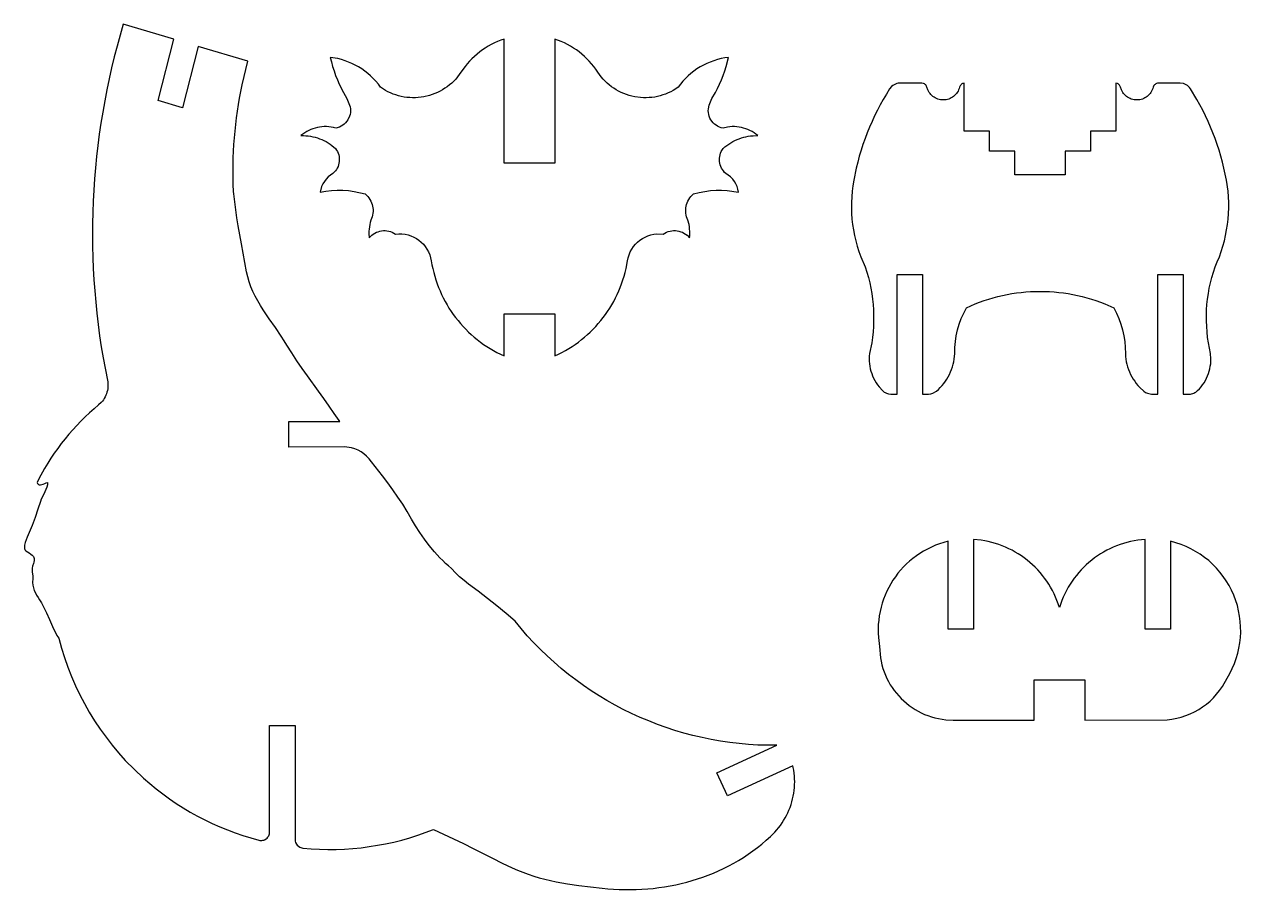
# Model space of a CAD drawing. Extents: x -20.3 to 46.2, y -10.8 to 25.4.
# Drawn here: x 22.11 to 46.23, y -10.82 to 6.34 of the extents above; entities that cross this region are included whole.
import ezdxf

# ---------------------------------------------------------------- set-up
doc = ezdxf.new("R2010")
doc.units = 0

msp = doc.modelspace()

# ---------------------------------------------------------------- linework, layer by layer
for points in [[(27.478, -9.827), (27.481, -9.859), (27.49, -9.889), (27.504, -9.917), (27.522, -9.942), (27.545, -9.962), (27.571, -9.979), (27.632, -9.997), (27.797, -10.01), (27.963, -10.019), (28.128, -10.023), (28.293, -10.022), (28.458, -10.016), (28.622, -10.005), (28.787, -9.989), (28.95, -9.968), (29.113, -9.942), (29.275, -9.912), (29.436, -9.877), (29.596, -9.837), (29.755, -9.792), (29.913, -9.743), (30.224, -9.629), (30.425, -9.719), (30.622, -9.812), (30.816, -9.907), (31.009, -10.004), (31.393, -10.198), (31.587, -10.294), (31.784, -10.388), (31.89, -10.434), (31.997, -10.477), (32.104, -10.516), (32.213, -10.552), (32.323, -10.584), (32.433, -10.613), (32.544, -10.639), (32.656, -10.663), (32.768, -10.684), (32.881, -10.704), (33.109, -10.738), (33.338, -10.767), (33.568, -10.793), (33.681, -10.804), (33.794, -10.812), (33.907, -10.818), (34.02, -10.821), (34.133, -10.821), (34.246, -10.819), (34.359, -10.813), (34.472, -10.805), (34.584, -10.795), (34.695, -10.781), (34.807, -10.765), (34.917, -10.746), (35.028, -10.724), (35.137, -10.699), (35.246, -10.671), (35.353, -10.641), (35.46, -10.608), (35.566, -10.572), (35.671, -10.533), (35.775, -10.491), (35.878, -10.447), (35.979, -10.399), (36.079, -10.349), (36.178, -10.296), (36.275, -10.24), (36.371, -10.181), (36.465, -10.119), (36.558, -10.054), (36.649, -9.986), (36.738, -9.916), (36.825, -9.842), (36.91, -9.765), (36.952, -9.724), (36.993, -9.682), (37.032, -9.638), (37.069, -9.593), (37.104, -9.546), (37.137, -9.498), (37.168, -9.449), (37.198, -9.399), (37.225, -9.348), (37.251, -9.295), (37.274, -9.242), (37.295, -9.189), (37.315, -9.134), (37.332, -9.079), (37.346, -9.023), (37.359, -8.967), (37.369, -8.911), (37.378, -8.854), (37.383, -8.797), (37.387, -8.739), (37.388, -8.682), (37.387, -8.625), (37.383, -8.568), (37.377, -8.511), (37.368, -8.454), (37.357, -8.398), (37.35, -8.369), (36.056, -8.961), (35.846, -8.503), (37.035, -7.959), (36.846, -7.958), (36.658, -7.953), (36.471, -7.941), (36.285, -7.925), (36.099, -7.903), (35.915, -7.876), (35.732, -7.844), (35.55, -7.806), (35.369, -7.764), (35.19, -7.716), (35.013, -7.664), (34.837, -7.607), (34.664, -7.544), (34.492, -7.477), (34.322, -7.406), (34.154, -7.329), (33.989, -7.248), (33.826, -7.162), (33.665, -7.071), (33.507, -6.976), (33.351, -6.877), (33.198, -6.773), (33.048, -6.664), (32.901, -6.552), (32.757, -6.435), (32.616, -6.313), (32.478, -6.188), (32.344, -6.058), (32.213, -5.924), (32.085, -5.787), (31.841, -5.499), (31.665, -5.344), (31.483, -5.194), (31.298, -5.048), (31.11, -4.904), (30.919, -4.762), (30.829, -4.692), (30.743, -4.617), (30.661, -4.537), (30.582, -4.453), (30.522, -4.403), (30.464, -4.351), (30.406, -4.297), (30.35, -4.241), (30.295, -4.183), (30.242, -4.123), (30.139, -4), (30.043, -3.873), (29.952, -3.741), (29.868, -3.608), (29.79, -3.472), (29.704, -3.324), (29.614, -3.179), (29.519, -3.036), (29.42, -2.894), (29.317, -2.754), (29.212, -2.616), (28.996, -2.341), (28.945, -2.277), (28.897, -2.225), (28.845, -2.18), (28.788, -2.14), (28.728, -2.107), (28.664, -2.081), (28.598, -2.061), (28.46, -2.044), (27.353, -2.046), (27.352, -1.542), (28.368, -1.54), (28.352, -1.518), (28.251, -1.378), (28.155, -1.236), (28.052, -1.085), (27.945, -0.935), (27.728, -0.635), (27.62, -0.485), (27.514, -0.333), (27.412, -0.18), (27.316, -0.024), (27.262, 0.063), (27.206, 0.15), (27.088, 0.323), (26.967, 0.497), (26.849, 0.673), (26.793, 0.762), (26.739, 0.852), (26.689, 0.944), (26.644, 1.037), (26.603, 1.132), (26.568, 1.228), (26.539, 1.327), (26.517, 1.428), (26.414, 1.987), (26.352, 2.339), (26.326, 2.498), (26.303, 2.656), (26.281, 2.815), (26.263, 2.975), (26.258, 3.024), (26.253, 3.157), (26.25, 3.29), (26.249, 3.422), (26.25, 3.555), (26.254, 3.688), (26.259, 3.82), (26.267, 3.953), (26.276, 4.085), (26.288, 4.217), (26.302, 4.349), (26.317, 4.481), (26.335, 4.613), (26.355, 4.744), (26.377, 4.875), (26.427, 5.136), (26.54, 5.608), (25.556, 5.898), (25.244, 4.681), (24.761, 4.824), (25.073, 6.041), (24.072, 6.336), (24.009, 6.121), (23.949, 5.905), (23.893, 5.689), (23.84, 5.472), (23.791, 5.254), (23.745, 5.036), (23.703, 4.817), (23.664, 4.597), (23.628, 4.377), (23.596, 4.157), (23.567, 3.936), (23.541, 3.715), (23.52, 3.494), (23.501, 3.272), (23.486, 3.05), (23.474, 2.828), (23.466, 2.606), (23.461, 2.384), (23.46, 2.161), (23.462, 1.939), (23.467, 1.716), (23.476, 1.494), (23.489, 1.272), (23.505, 1.049), (23.524, 0.827), (23.547, 0.606), (23.573, 0.384), (23.603, 0.163), (23.636, -0.058), (23.672, -0.279), (23.756, -0.719), (23.762, -0.753), (23.765, -0.787), (23.766, -0.822), (23.765, -0.856), (23.762, -0.89), (23.756, -0.923), (23.748, -0.956), (23.738, -0.988), (23.725, -1.019), (23.711, -1.05), (23.695, -1.08), (23.676, -1.108), (23.656, -1.135), (23.633, -1.161), (23.583, -1.209), (23.492, -1.286), (23.403, -1.365), (23.317, -1.447), (23.232, -1.53), (23.15, -1.616), (23.069, -1.703), (22.991, -1.792), (22.916, -1.884), (22.842, -1.977), (22.771, -2.072), (22.702, -2.169), (22.636, -2.267), (22.572, -2.368), (22.511, -2.47), (22.396, -2.678), (22.361, -2.747), (22.371, -2.765), (22.382, -2.778), (22.393, -2.787), (22.405, -2.793), (22.417, -2.796), (22.43, -2.797), (22.457, -2.791), (22.485, -2.78), (22.513, -2.766), (22.541, -2.754), (22.569, -2.746), (22.569, -2.769), (22.566, -2.792), (22.555, -2.84), (22.537, -2.888), (22.515, -2.936), (22.466, -3.032), (22.445, -3.08), (22.428, -3.126), (22.378, -3.28), (22.321, -3.441), (22.262, -3.599), (22.204, -3.742), (22.165, -3.832), (22.144, -3.884), (22.126, -3.937), (22.113, -3.989), (22.11, -4.013), (22.109, -4.035), (22.111, -4.056), (22.116, -4.075), (22.124, -4.091), (22.137, -4.104), (22.169, -4.126), (22.204, -4.146), (22.237, -4.166), (22.267, -4.189), (22.28, -4.202), (22.29, -4.217), (22.298, -4.234), (22.303, -4.253), (22.305, -4.274), (22.303, -4.298), (22.298, -4.326), (22.288, -4.356), (22.272, -4.406), (22.265, -4.45), (22.263, -4.489), (22.266, -4.525), (22.275, -4.596), (22.277, -4.634), (22.275, -4.676), (22.272, -4.705), (22.272, -4.733), (22.278, -4.787), (22.289, -4.838), (22.306, -4.888), (22.328, -4.936), (22.353, -4.983), (22.381, -5.029), (22.41, -5.074), (22.449, -5.136), (22.484, -5.199), (22.517, -5.265), (22.548, -5.331), (22.607, -5.465), (22.665, -5.601), (22.694, -5.662), (22.724, -5.722), (22.756, -5.78), (22.791, -5.836), (22.844, -6.03), (22.903, -6.221), (22.969, -6.409), (23.042, -6.594), (23.122, -6.777), (23.207, -6.956), (23.299, -7.132), (23.398, -7.305), (23.502, -7.474), (23.612, -7.639), (23.729, -7.8), (23.851, -7.957), (23.979, -8.11), (24.112, -8.258), (24.471, -8.61), (24.596, -8.718), (24.723, -8.822), (24.853, -8.922), (24.986, -9.018), (25.121, -9.11), (25.259, -9.198), (25.4, -9.282), (25.543, -9.361), (25.688, -9.437), (25.835, -9.508), (25.985, -9.574), (26.136, -9.637), (26.289, -9.694), (26.445, -9.748), (26.76, -9.841), (26.779, -9.845), (26.799, -9.846), (26.818, -9.846), (26.837, -9.843), (26.856, -9.838), (26.874, -9.831), (26.907, -9.811), (26.922, -9.798), (26.936, -9.783), (26.947, -9.768), (26.956, -9.751), (26.964, -9.733), (26.969, -9.714), (26.974, -9.676), (26.974, -7.568), (27.478, -7.568), (27.478, -9.827)], [(31.623, -0.239), (31.623, 0.598), (32.628, 0.598), (32.628, -0.239), (32.7, -0.206), (32.77, -0.17), (32.839, -0.133), (32.906, -0.093), (32.972, -0.052), (33.036, -0.009), (33.099, 0.037), (33.16, 0.084), (33.22, 0.133), (33.278, 0.183), (33.334, 0.235), (33.388, 0.289), (33.441, 0.345), (33.492, 0.402), (33.542, 0.461), (33.589, 0.521), (33.635, 0.582), (33.678, 0.645), (33.72, 0.709), (33.76, 0.775), (33.798, 0.842), (33.833, 0.91), (33.867, 0.979), (33.899, 1.049), (33.928, 1.121), (33.955, 1.193), (33.98, 1.267), (34.003, 1.341), (34.024, 1.416), (34.042, 1.492), (34.071, 1.647), (34.084, 1.709), (34.103, 1.769), (34.127, 1.826), (34.156, 1.879), (34.19, 1.929), (34.229, 1.976), (34.271, 2.018), (34.317, 2.056), (34.367, 2.09), (34.42, 2.119), (34.475, 2.143), (34.533, 2.161), (34.592, 2.175), (34.654, 2.182), (34.78, 2.178), (34.812, 2.198), (34.845, 2.214), (34.88, 2.227), (34.915, 2.237), (34.95, 2.243), (34.986, 2.246), (35.022, 2.246), (35.057, 2.242), (35.092, 2.235), (35.127, 2.225), (35.16, 2.212), (35.192, 2.196), (35.223, 2.177), (35.252, 2.154), (35.304, 2.101), (35.308, 2.145), (35.308, 2.189), (35.307, 2.233), (35.304, 2.277), (35.299, 2.321), (35.292, 2.365), (35.271, 2.451), (35.256, 2.485), (35.244, 2.52), (35.235, 2.555), (35.229, 2.59), (35.226, 2.626), (35.227, 2.662), (35.23, 2.697), (35.236, 2.732), (35.245, 2.766), (35.257, 2.8), (35.271, 2.832), (35.288, 2.864), (35.308, 2.894), (35.331, 2.922), (35.384, 2.973), (35.493, 3.002), (35.603, 3.024), (35.715, 3.039), (35.827, 3.047), (35.939, 3.048), (36.051, 3.042), (36.274, 3.009), (36.263, 3.066), (36.246, 3.122), (36.222, 3.174), (36.193, 3.223), (36.158, 3.269), (36.117, 3.31), (36.022, 3.377), (35.996, 3.401), (35.973, 3.428), (35.953, 3.456), (35.936, 3.485), (35.922, 3.516), (35.911, 3.548), (35.902, 3.581), (35.897, 3.614), (35.895, 3.648), (35.896, 3.681), (35.9, 3.715), (35.908, 3.748), (35.918, 3.781), (35.932, 3.813), (35.968, 3.873), (36.004, 3.904), (36.041, 3.934), (36.079, 3.961), (36.119, 3.987), (36.159, 4.01), (36.201, 4.032), (36.244, 4.051), (36.287, 4.069), (36.331, 4.084), (36.376, 4.097), (36.421, 4.108), (36.467, 4.117), (36.514, 4.124), (36.561, 4.128), (36.656, 4.131), (36.619, 4.16), (36.581, 4.186), (36.542, 4.21), (36.501, 4.231), (36.46, 4.25), (36.417, 4.266), (36.374, 4.28), (36.33, 4.291), (36.285, 4.299), (36.24, 4.305), (36.195, 4.307), (36.149, 4.307), (36.103, 4.304), (36.057, 4.298), (35.967, 4.278), (35.93, 4.287), (35.894, 4.3), (35.86, 4.316), (35.828, 4.335), (35.798, 4.358), (35.771, 4.384), (35.725, 4.444), (35.707, 4.478), (35.693, 4.513), (35.683, 4.549), (35.676, 4.586), (35.674, 4.623), (35.675, 4.661), (35.69, 4.735), (35.715, 4.8), (35.743, 4.864), (35.814, 4.983), (35.857, 5.066), (35.898, 5.151), (35.935, 5.236), (35.969, 5.323), (36, 5.411), (36.029, 5.5), (36.076, 5.681), (36.001, 5.67), (35.927, 5.656), (35.854, 5.637), (35.783, 5.615), (35.713, 5.589), (35.645, 5.56), (35.578, 5.527), (35.513, 5.491), (35.45, 5.452), (35.39, 5.409), (35.331, 5.363), (35.275, 5.314), (35.221, 5.262), (35.17, 5.207), (35.076, 5.089), (35.029, 5.057), (34.98, 5.027), (34.93, 5), (34.879, 4.976), (34.827, 4.954), (34.774, 4.936), (34.72, 4.919), (34.666, 4.906), (34.611, 4.895), (34.555, 4.887), (34.499, 4.882), (34.442, 4.879), (34.386, 4.88), (34.329, 4.883), (34.216, 4.898), (34.16, 4.91), (34.105, 4.925), (34.051, 4.942), (33.998, 4.963), (33.947, 4.985), (33.896, 5.01), (33.847, 5.038), (33.8, 5.068), (33.754, 5.1), (33.709, 5.135), (33.667, 5.172), (33.626, 5.211), (33.587, 5.252), (33.55, 5.295), (33.483, 5.388), (33.444, 5.445), (33.403, 5.5), (33.359, 5.553), (33.314, 5.604), (33.266, 5.653), (33.217, 5.7), (33.165, 5.745), (33.112, 5.788), (33.057, 5.828), (33, 5.866), (32.942, 5.902), (32.882, 5.935), (32.82, 5.966), (32.758, 5.994), (32.628, 6.042), (32.628, 3.583), (31.623, 3.583), (31.623, 6.042), (31.558, 6.019), (31.494, 5.994), (31.431, 5.966), (31.37, 5.935), (31.31, 5.902), (31.252, 5.866), (31.195, 5.828), (31.14, 5.788), (31.087, 5.745), (31.035, 5.7), (30.985, 5.653), (30.938, 5.604), (30.892, 5.553), (30.849, 5.5), (30.768, 5.388), (30.736, 5.34), (30.701, 5.295), (30.664, 5.252), (30.626, 5.211), (30.585, 5.172), (30.542, 5.135), (30.498, 5.1), (30.452, 5.068), (30.404, 5.038), (30.355, 5.01), (30.305, 4.985), (30.253, 4.963), (30.2, 4.942), (30.146, 4.925), (30.035, 4.898), (29.979, 4.889), (29.922, 4.883), (29.866, 4.88), (29.809, 4.879), (29.753, 4.882), (29.697, 4.887), (29.641, 4.895), (29.586, 4.906), (29.531, 4.919), (29.477, 4.936), (29.424, 4.954), (29.372, 4.976), (29.321, 5), (29.271, 5.027), (29.175, 5.089), (29.13, 5.149), (29.081, 5.207), (29.03, 5.262), (28.977, 5.314), (28.92, 5.363), (28.862, 5.409), (28.801, 5.452), (28.738, 5.491), (28.673, 5.527), (28.607, 5.56), (28.538, 5.589), (28.469, 5.615), (28.397, 5.637), (28.324, 5.656), (28.176, 5.681), (28.198, 5.59), (28.223, 5.5), (28.251, 5.411), (28.282, 5.323), (28.317, 5.236), (28.354, 5.151), (28.437, 4.983), (28.475, 4.925), (28.508, 4.864), (28.561, 4.735), (28.571, 4.698), (28.576, 4.661), (28.578, 4.623), (28.575, 4.586), (28.569, 4.549), (28.558, 4.513), (28.526, 4.444), (28.505, 4.413), (28.48, 4.384), (28.453, 4.358), (28.423, 4.335), (28.391, 4.316), (28.358, 4.3), (28.285, 4.278), (28.24, 4.29), (28.194, 4.298), (28.148, 4.304), (28.103, 4.307), (28.057, 4.307), (28.012, 4.305), (27.966, 4.299), (27.922, 4.291), (27.878, 4.28), (27.834, 4.266), (27.792, 4.25), (27.75, 4.231), (27.71, 4.21), (27.67, 4.186), (27.596, 4.131), (27.643, 4.131), (27.691, 4.128), (27.738, 4.124), (27.784, 4.117), (27.83, 4.108), (27.876, 4.097), (27.921, 4.084), (27.965, 4.069), (28.008, 4.051), (28.051, 4.032), (28.092, 4.01), (28.133, 3.987), (28.172, 3.961), (28.21, 3.934), (28.283, 3.873), (28.303, 3.843), (28.32, 3.813), (28.334, 3.781), (28.344, 3.748), (28.351, 3.715), (28.355, 3.681), (28.356, 3.648), (28.354, 3.614), (28.349, 3.581), (28.341, 3.548), (28.33, 3.516), (28.316, 3.485), (28.299, 3.456), (28.279, 3.428), (28.23, 3.377), (28.18, 3.346), (28.135, 3.31), (28.094, 3.269), (28.059, 3.223), (28.029, 3.174), (28.006, 3.122), (27.977, 3.009), (28.088, 3.029), (28.2, 3.042), (28.313, 3.048), (28.425, 3.047), (28.537, 3.039), (28.648, 3.024), (28.868, 2.973), (28.896, 2.949), (28.921, 2.922), (28.943, 2.894), (28.963, 2.864), (28.981, 2.832), (28.995, 2.8), (29.007, 2.766), (29.016, 2.732), (29.022, 2.697), (29.025, 2.662), (29.025, 2.626), (29.022, 2.59), (29.017, 2.555), (29.008, 2.52), (28.981, 2.451), (28.969, 2.408), (28.96, 2.365), (28.953, 2.321), (28.947, 2.277), (28.944, 2.233), (28.943, 2.189), (28.947, 2.101), (28.972, 2.129), (28.999, 2.154), (29.029, 2.177), (29.059, 2.196), (29.092, 2.212), (29.125, 2.225), (29.159, 2.235), (29.194, 2.242), (29.23, 2.246), (29.265, 2.246), (29.301, 2.243), (29.337, 2.237), (29.372, 2.227), (29.406, 2.214), (29.472, 2.178), (29.535, 2.183), (29.598, 2.182), (29.659, 2.175), (29.719, 2.161), (29.777, 2.143), (29.832, 2.119), (29.885, 2.09), (29.934, 2.056), (29.98, 2.018), (30.023, 1.976), (30.061, 1.929), (30.095, 1.879), (30.125, 1.826), (30.149, 1.769), (30.181, 1.647), (30.194, 1.569), (30.21, 1.492), (30.228, 1.416), (30.249, 1.341), (30.271, 1.267), (30.296, 1.193), (30.324, 1.121), (30.353, 1.049), (30.384, 0.979), (30.418, 0.91), (30.454, 0.842), (30.492, 0.775), (30.531, 0.709), (30.573, 0.645), (30.617, 0.582), (30.662, 0.521), (30.71, 0.461), (30.759, 0.402), (30.81, 0.345), (30.863, 0.289), (30.918, 0.235), (30.974, 0.183), (31.032, 0.133), (31.092, 0.084), (31.153, 0.037), (31.216, -0.009), (31.28, -0.052), (31.346, -0.093), (31.413, -0.133), (31.482, -0.17), (31.623, -0.239)], [(39.418, -0.995), (39.418, 1.379), (39.922, 1.379), (39.922, -0.995), (40.043, -0.995), (40.085, -0.991), (40.125, -0.98), (40.198, -0.938), (40.238, -0.902), (40.276, -0.865), (40.313, -0.825), (40.346, -0.784), (40.378, -0.741), (40.407, -0.697), (40.434, -0.651), (40.459, -0.604), (40.481, -0.556), (40.5, -0.506), (40.518, -0.456), (40.532, -0.405), (40.544, -0.353), (40.553, -0.3), (40.563, -0.193), (40.565, -0.074), (40.575, 0.045), (40.592, 0.162), (40.617, 0.278), (40.65, 0.392), (40.69, 0.503), (40.792, 0.718), (40.879, 0.757), (40.967, 0.794), (41.056, 0.828), (41.146, 0.86), (41.236, 0.889), (41.326, 0.915), (41.418, 0.939), (41.51, 0.961), (41.602, 0.98), (41.694, 0.996), (41.787, 1.01), (41.88, 1.021), (41.974, 1.03), (42.067, 1.037), (42.161, 1.04), (42.254, 1.042), (42.348, 1.04), (42.442, 1.037), (42.535, 1.03), (42.628, 1.021), (42.721, 1.01), (42.814, 0.996), (42.907, 0.98), (42.999, 0.961), (43.091, 0.939), (43.182, 0.915), (43.273, 0.889), (43.363, 0.86), (43.453, 0.828), (43.542, 0.794), (43.717, 0.718), (43.772, 0.612), (43.819, 0.503), (43.859, 0.392), (43.891, 0.278), (43.916, 0.162), (43.934, 0.045), (43.946, -0.193), (43.949, -0.247), (43.956, -0.3), (43.965, -0.353), (43.977, -0.405), (43.991, -0.456), (44.008, -0.506), (44.028, -0.556), (44.05, -0.604), (44.074, -0.651), (44.101, -0.697), (44.131, -0.741), (44.162, -0.784), (44.196, -0.825), (44.232, -0.865), (44.311, -0.938), (44.345, -0.963), (44.383, -0.98), (44.465, -0.995), (44.587, -0.995), (44.587, 1.379), (45.091, 1.379), (45.091, -0.995), (45.212, -0.995), (45.235, -0.994), (45.259, -0.99), (45.281, -0.985), (45.303, -0.977), (45.324, -0.967), (45.344, -0.955), (45.38, -0.926), (45.415, -0.889), (45.448, -0.851), (45.479, -0.811), (45.507, -0.769), (45.533, -0.726), (45.556, -0.682), (45.576, -0.636), (45.594, -0.589), (45.609, -0.542), (45.622, -0.493), (45.631, -0.444), (45.638, -0.395), (45.642, -0.345), (45.643, -0.294), (45.637, -0.193), (45.613, -0.086), (45.594, 0.022), (45.578, 0.13), (45.567, 0.238), (45.559, 0.347), (45.555, 0.456), (45.554, 0.564), (45.558, 0.673), (45.565, 0.781), (45.577, 0.889), (45.592, 0.997), (45.61, 1.104), (45.633, 1.211), (45.66, 1.317), (45.724, 1.526), (45.769, 1.627), (45.811, 1.729), (45.848, 1.833), (45.881, 1.938), (45.91, 2.044), (45.935, 2.151), (45.955, 2.259), (45.972, 2.367), (45.984, 2.476), (45.992, 2.585), (45.996, 2.695), (45.995, 2.805), (45.991, 2.915), (45.982, 3.025), (45.951, 3.244), (45.927, 3.365), (45.901, 3.484), (45.871, 3.604), (45.839, 3.722), (45.804, 3.839), (45.767, 3.956), (45.726, 4.071), (45.683, 4.186), (45.636, 4.299), (45.588, 4.411), (45.536, 4.522), (45.482, 4.632), (45.425, 4.741), (45.365, 4.848), (45.238, 5.058), (45.22, 5.083), (45.199, 5.105), (45.176, 5.123), (45.151, 5.139), (45.124, 5.152), (45.096, 5.161), (45.036, 5.169), (44.601, 5.169), (44.583, 5.167), (44.566, 5.163), (44.55, 5.156), (44.535, 5.146), (44.523, 5.135), (44.512, 5.121), (44.498, 5.088), (44.49, 5.061), (44.479, 5.035), (44.467, 5.01), (44.453, 4.986), (44.437, 4.964), (44.419, 4.943), (44.4, 4.924), (44.379, 4.906), (44.357, 4.89), (44.334, 4.876), (44.31, 4.864), (44.284, 4.854), (44.258, 4.846), (44.231, 4.84), (44.174, 4.836), (44.146, 4.837), (44.118, 4.84), (44.091, 4.846), (44.064, 4.854), (44.039, 4.864), (44.014, 4.876), (43.991, 4.89), (43.969, 4.906), (43.948, 4.924), (43.929, 4.943), (43.911, 4.964), (43.896, 4.986), (43.881, 5.01), (43.869, 5.035), (43.851, 5.088), (43.846, 5.104), (43.838, 5.119), (43.828, 5.132), (43.817, 5.143), (43.804, 5.153), (43.789, 5.16), (43.757, 5.168), (43.757, 4.216), (43.256, 4.216), (43.256, 3.818), (42.754, 3.818), (42.754, 3.349), (41.754, 3.349), (41.754, 3.818), (41.253, 3.818), (41.253, 4.216), (40.752, 4.216), (40.752, 5.168), (40.735, 5.166), (40.719, 5.16), (40.705, 5.153), (40.692, 5.143), (40.68, 5.132), (40.671, 5.119), (40.658, 5.088), (40.65, 5.061), (40.639, 5.035), (40.627, 5.01), (40.613, 4.986), (40.597, 4.964), (40.579, 4.943), (40.56, 4.924), (40.54, 4.906), (40.517, 4.89), (40.494, 4.876), (40.47, 4.864), (40.444, 4.854), (40.418, 4.846), (40.391, 4.84), (40.334, 4.836), (40.306, 4.837), (40.278, 4.84), (40.251, 4.846), (40.225, 4.854), (40.199, 4.864), (40.175, 4.876), (40.151, 4.89), (40.129, 4.906), (40.109, 4.924), (40.089, 4.943), (40.072, 4.964), (40.056, 4.986), (40.041, 5.01), (40.029, 5.035), (40.011, 5.088), (40.005, 5.105), (39.997, 5.121), (39.986, 5.135), (39.973, 5.146), (39.959, 5.156), (39.943, 5.163), (39.908, 5.169), (39.473, 5.169), (39.443, 5.167), (39.413, 5.161), (39.385, 5.152), (39.358, 5.139), (39.332, 5.123), (39.309, 5.105), (39.271, 5.058), (39.206, 4.954), (39.144, 4.848), (39.084, 4.741), (39.027, 4.632), (38.973, 4.522), (38.921, 4.411), (38.872, 4.299), (38.826, 4.186), (38.783, 4.071), (38.742, 3.956), (38.704, 3.839), (38.669, 3.722), (38.637, 3.604), (38.608, 3.484), (38.558, 3.244), (38.54, 3.135), (38.527, 3.025), (38.518, 2.915), (38.513, 2.805), (38.513, 2.695), (38.516, 2.585), (38.524, 2.476), (38.537, 2.367), (38.553, 2.259), (38.574, 2.151), (38.599, 2.044), (38.628, 1.938), (38.661, 1.833), (38.698, 1.729), (38.785, 1.526), (38.819, 1.422), (38.849, 1.317), (38.876, 1.211), (38.898, 1.104), (38.917, 0.997), (38.932, 0.889), (38.943, 0.781), (38.951, 0.673), (38.954, 0.564), (38.954, 0.456), (38.95, 0.347), (38.942, 0.238), (38.93, 0.13), (38.915, 0.022), (38.872, -0.193), (38.867, -0.244), (38.865, -0.294), (38.867, -0.345), (38.871, -0.395), (38.877, -0.444), (38.887, -0.493), (38.899, -0.542), (38.915, -0.589), (38.932, -0.636), (38.953, -0.682), (38.976, -0.726), (39.001, -0.769), (39.03, -0.811), (39.06, -0.851), (39.128, -0.926), (39.146, -0.942), (39.165, -0.955), (39.185, -0.967), (39.206, -0.977), (39.228, -0.985), (39.25, -0.99), (39.297, -0.995), (39.418, -0.995)], [(40.937, -3.877), (40.937, -5.658), (40.433, -5.658), (40.433, -3.913), (40.346, -3.936), (40.262, -3.963), (40.179, -3.994), (40.099, -4.028), (40.021, -4.067), (39.945, -4.108), (39.872, -4.153), (39.802, -4.201), (39.734, -4.252), (39.668, -4.306), (39.606, -4.363), (39.546, -4.422), (39.489, -4.485), (39.436, -4.549), (39.385, -4.616), (39.337, -4.686), (39.293, -4.757), (39.252, -4.831), (39.215, -4.906), (39.181, -4.983), (39.15, -5.061), (39.123, -5.142), (39.1, -5.223), (39.081, -5.306), (39.065, -5.39), (39.054, -5.475), (39.046, -5.561), (39.043, -5.648), (39.044, -5.735), (39.049, -5.823), (39.072, -6), (39.074, -6.075), (39.08, -6.149), (39.089, -6.222), (39.102, -6.294), (39.118, -6.365), (39.138, -6.434), (39.161, -6.502), (39.187, -6.568), (39.216, -6.633), (39.248, -6.695), (39.284, -6.757), (39.322, -6.816), (39.362, -6.873), (39.406, -6.928), (39.451, -6.981), (39.5, -7.032), (39.55, -7.08), (39.603, -7.126), (39.659, -7.169), (39.716, -7.21), (39.775, -7.248), (39.836, -7.283), (39.899, -7.315), (39.964, -7.345), (40.03, -7.371), (40.098, -7.394), (40.167, -7.413), (40.238, -7.43), (40.31, -7.443), (40.383, -7.452), (40.532, -7.459), (42.136, -7.459), (42.136, -6.664), (43.141, -6.664), (43.141, -7.459), (44.774, -7.454), (44.87, -7.442), (44.964, -7.424), (45.056, -7.401), (45.146, -7.371), (45.234, -7.336), (45.318, -7.295), (45.4, -7.249), (45.479, -7.198), (45.554, -7.143), (45.625, -7.082), (45.693, -7.017), (45.756, -6.947), (45.815, -6.873), (45.87, -6.795), (45.964, -6.627), (46.018, -6.533), (46.066, -6.437), (46.108, -6.338), (46.144, -6.238), (46.174, -6.135), (46.198, -6.032), (46.216, -5.927), (46.228, -5.822), (46.233, -5.716), (46.232, -5.61), (46.225, -5.504), (46.212, -5.398), (46.193, -5.293), (46.167, -5.189), (46.096, -4.984), (46.052, -4.885), (46.002, -4.79), (45.947, -4.698), (45.887, -4.609), (45.821, -4.525), (45.752, -4.445), (45.677, -4.369), (45.599, -4.298), (45.516, -4.232), (45.43, -4.17), (45.34, -4.114), (45.247, -4.062), (45.15, -4.016), (45.051, -3.976), (44.844, -3.913), (44.844, -5.658), (44.34, -5.658), (44.34, -3.877), (44.266, -3.884), (44.193, -3.893), (44.12, -3.905), (44.049, -3.92), (43.978, -3.937), (43.909, -3.957), (43.84, -3.979), (43.772, -4.004), (43.706, -4.032), (43.641, -4.061), (43.577, -4.093), (43.515, -4.128), (43.454, -4.165), (43.394, -4.204), (43.336, -4.245), (43.279, -4.288), (43.224, -4.333), (43.171, -4.38), (43.12, -4.43), (43.07, -4.481), (43.022, -4.534), (42.976, -4.589), (42.933, -4.645), (42.891, -4.704), (42.851, -4.764), (42.814, -4.825), (42.779, -4.889), (42.746, -4.953), (42.715, -5.02), (42.687, -5.088), (42.638, -5.227), (42.615, -5.157), (42.59, -5.088), (42.561, -5.02), (42.531, -4.953), (42.498, -4.889), (42.463, -4.825), (42.425, -4.764), (42.386, -4.704), (42.344, -4.645), (42.3, -4.589), (42.254, -4.534), (42.207, -4.481), (42.157, -4.43), (42.105, -4.38), (42.052, -4.333), (41.997, -4.288), (41.941, -4.245), (41.883, -4.204), (41.823, -4.165), (41.762, -4.128), (41.699, -4.093), (41.636, -4.061), (41.57, -4.032), (41.504, -4.004), (41.437, -3.979), (41.368, -3.957), (41.298, -3.937), (41.228, -3.92), (41.156, -3.905), (41.084, -3.893), (40.937, -3.877)]]:
    msp.add_lwpolyline(points, close=True)

doc.saveas('drawing.dxf')
